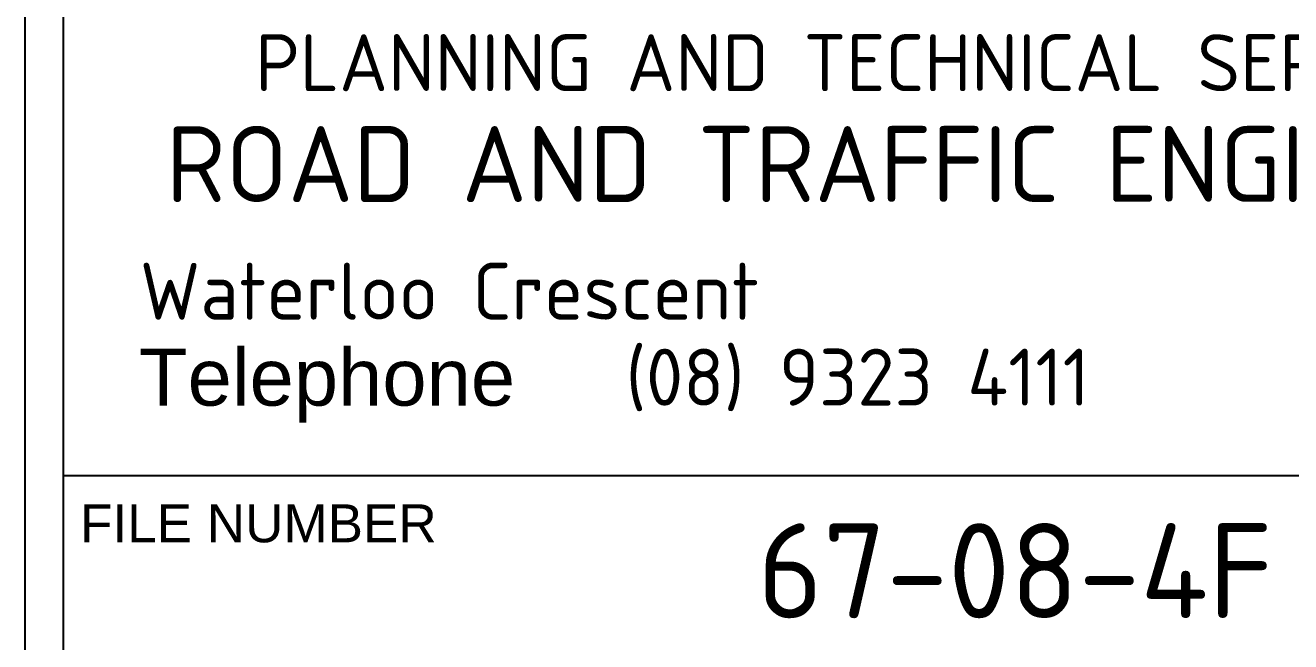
# Model space of a CAD drawing. Extents: x 0 to 1025, y -1312 to 297.
# Drawn here: x 352.5 to 385.81, y 53.62 to 69.85 of the extents above; entities that cross this region are included whole.
import ezdxf
from ezdxf.enums import TextEntityAlignment as Align

# ---------------------------------------------------------------- set-up
doc = ezdxf.new("R2010")
doc.units = 0
doc.header["$LTSCALE"] = 6
doc.header["$MEASUREMENT"] = 0
doc.layers.get('0').update_dxf_attribs({"linetype": 'CONTINUOUS'})
for name, color, linetype in [('T25', 1, 'CONTINUOUS'), ('TBLK18', 4, 'CONTINUOUS'), ('TBLK25', 1, 'CONTINUOUS'), ('TBLK35', 3, 'CONTINUOUS'), ('TBLK50', 7, 'CONTINUOUS')]:
    doc.layers.add(name, color=color, linetype=linetype)
doc.styles.add('HELVL', font='HELVL')
doc.styles.add('ISO', font='iso3098b.shx')

# ---------------------------------------------------------------- blocks, each defined once
blk = doc.blocks.new('A3BBLK')
at = {"layer": 'TBLK50'}
blk.add_line((352.5, 4.5), (352.5, 292.5), dxfattribs=at)
blk = doc.blocks.new('a3_in_vtblk std dwg')
at = {"layer": 'TBLK35'}
blk.add_line((353.5, 58), (409.5, 58), dxfattribs=at)
at = {"layer": 'TBLK50'}
blk.add_lwpolyline([(409.5, 40.5), (409.5, 79.341, 0.414214), (407, 81.841), (356, 81.841, 0.414214), (353.5, 79.341), (353.5, 40.5, 0.414214), (356, 38), (407, 38, 0.414214)], format="xyb", close=True, dxfattribs=at)
blk.add_blockref('A3BBLK', (0, 0))
at = {"layer": 'TBLK18', "style": 'HELVL'}
for s, height, p in [('Telephone', 1.5, (355.493, 59.836)), ('FILE NUMBER', 1, (353.94, 56.236))]:
    blk.add_text(s, height=height, dxfattribs=at).set_placement(p)
at = {"layer": 'TBLK18', "style": 'ISO'}
blk.add_attdef('MR_DIRECTORATE', text='', height=1.5, dxfattribs=at).set_placement((381.5, 68.119), align=Align.CENTER)
for tag, p in [('STREET_NAME', (355.514, 62.1)), ('SUBURB_POSTCODE', (388.488, 62.1)), ('TELEPHONE_NO.', (368.306, 59.836)), ('FAX_NO.', (393.555, 59.836))]:
    blk.add_attdef(tag, p, '', height=1.5, dxfattribs=at)
at = {"layer": 'TBLK25', "style": 'ISO'}
for tag, height, p in [('MR_BRANCH', 2, (381.5, 65.199)), ('ROAD_SECTION', 1.75, (384.5, 29.162)), ('SLK', 1.75, (384.5, 26.108)), ('CHAINAGE', 1.75, (384.5, 19.205))]:
    blk.add_attdef(tag, text='', height=height, dxfattribs=at).set_placement(p, align=Align.CENTER)
for tag, p, height in [('FILE_NUMBER', (371.773, 54.237), 2.5), ('DESIGNED_/_DRAWN', (371.773, 49.487), 2), ('VERIFIED', (371.773, 44.487), 2), ('APPROVED', (371.773, 39.487), 2), ('LOCAL_AUTHORITY', (370.48, 16.733), 1.25)]:
    blk.add_attdef(tag, p, '', height=height, dxfattribs=at)
at = {"layer": 'TBLK35', "style": 'ISO', "width": 0.9}
for tag, p in [('ROAD_PROJECT&NUMBER', (384.5, 32.231)), ('DRAWING_DESCRIPTION', (384.5, 22.288))]:
    blk.add_attdef(tag, text='', height=2.5, dxfattribs=at).set_placement(p, align=Align.CENTER)
at = {"layer": 'TBLK50', "style": 'ISO'}
blk.add_attdef('MRWA_DRG_NUMBER', (356.288, 6.085), '', height=5, dxfattribs=at)

msp = doc.modelspace()

# ---------------------------------------------------------------- block references
at = {"layer": 'T25'}
ref = msp.add_blockref('a3_in_vtblk std dwg', (0.0000004, -0.0000002), dxfattribs=at)
ref.add_attrib('MR_DIRECTORATE', 'PLANNING AND TECHNICAL SERVICES DIRECTORATE', dxfattribs={"layer": 'TBLK18', "height": 1.5, "style": 'ISO'}).set_placement((381.499976, 68.1185401), align=Align.CENTER)
ref.add_attrib('MR_BRANCH', 'ROAD AND TRAFFIC ENGINEERING BRANCH', dxfattribs={"layer": 'TBLK25', "height": 2, "style": 'ISO'}).set_placement((381.499976, 65.1989098), align=Align.CENTER)
ref.add_attrib('TELEPHONE_NO.', '(08) 9323 4111', (368.3055852, 59.8360745), dxfattribs={"layer": 'TBLK18', "height": 1.5, "style": 'ISO'})
ref.add_attrib('STREET_NAME', 'Waterloo Crescent', (355.5137896, 62.0998076), dxfattribs={"layer": 'TBLK18', "height": 1.5, "style": 'ISO'})
ref.add_attrib('FILE_NUMBER', '67-08-4F', (371.7734373, 54.2365494), dxfattribs={"layer": 'TBLK25', "height": 2.5, "style": 'ISO'})

doc.saveas('drawing.dxf')
